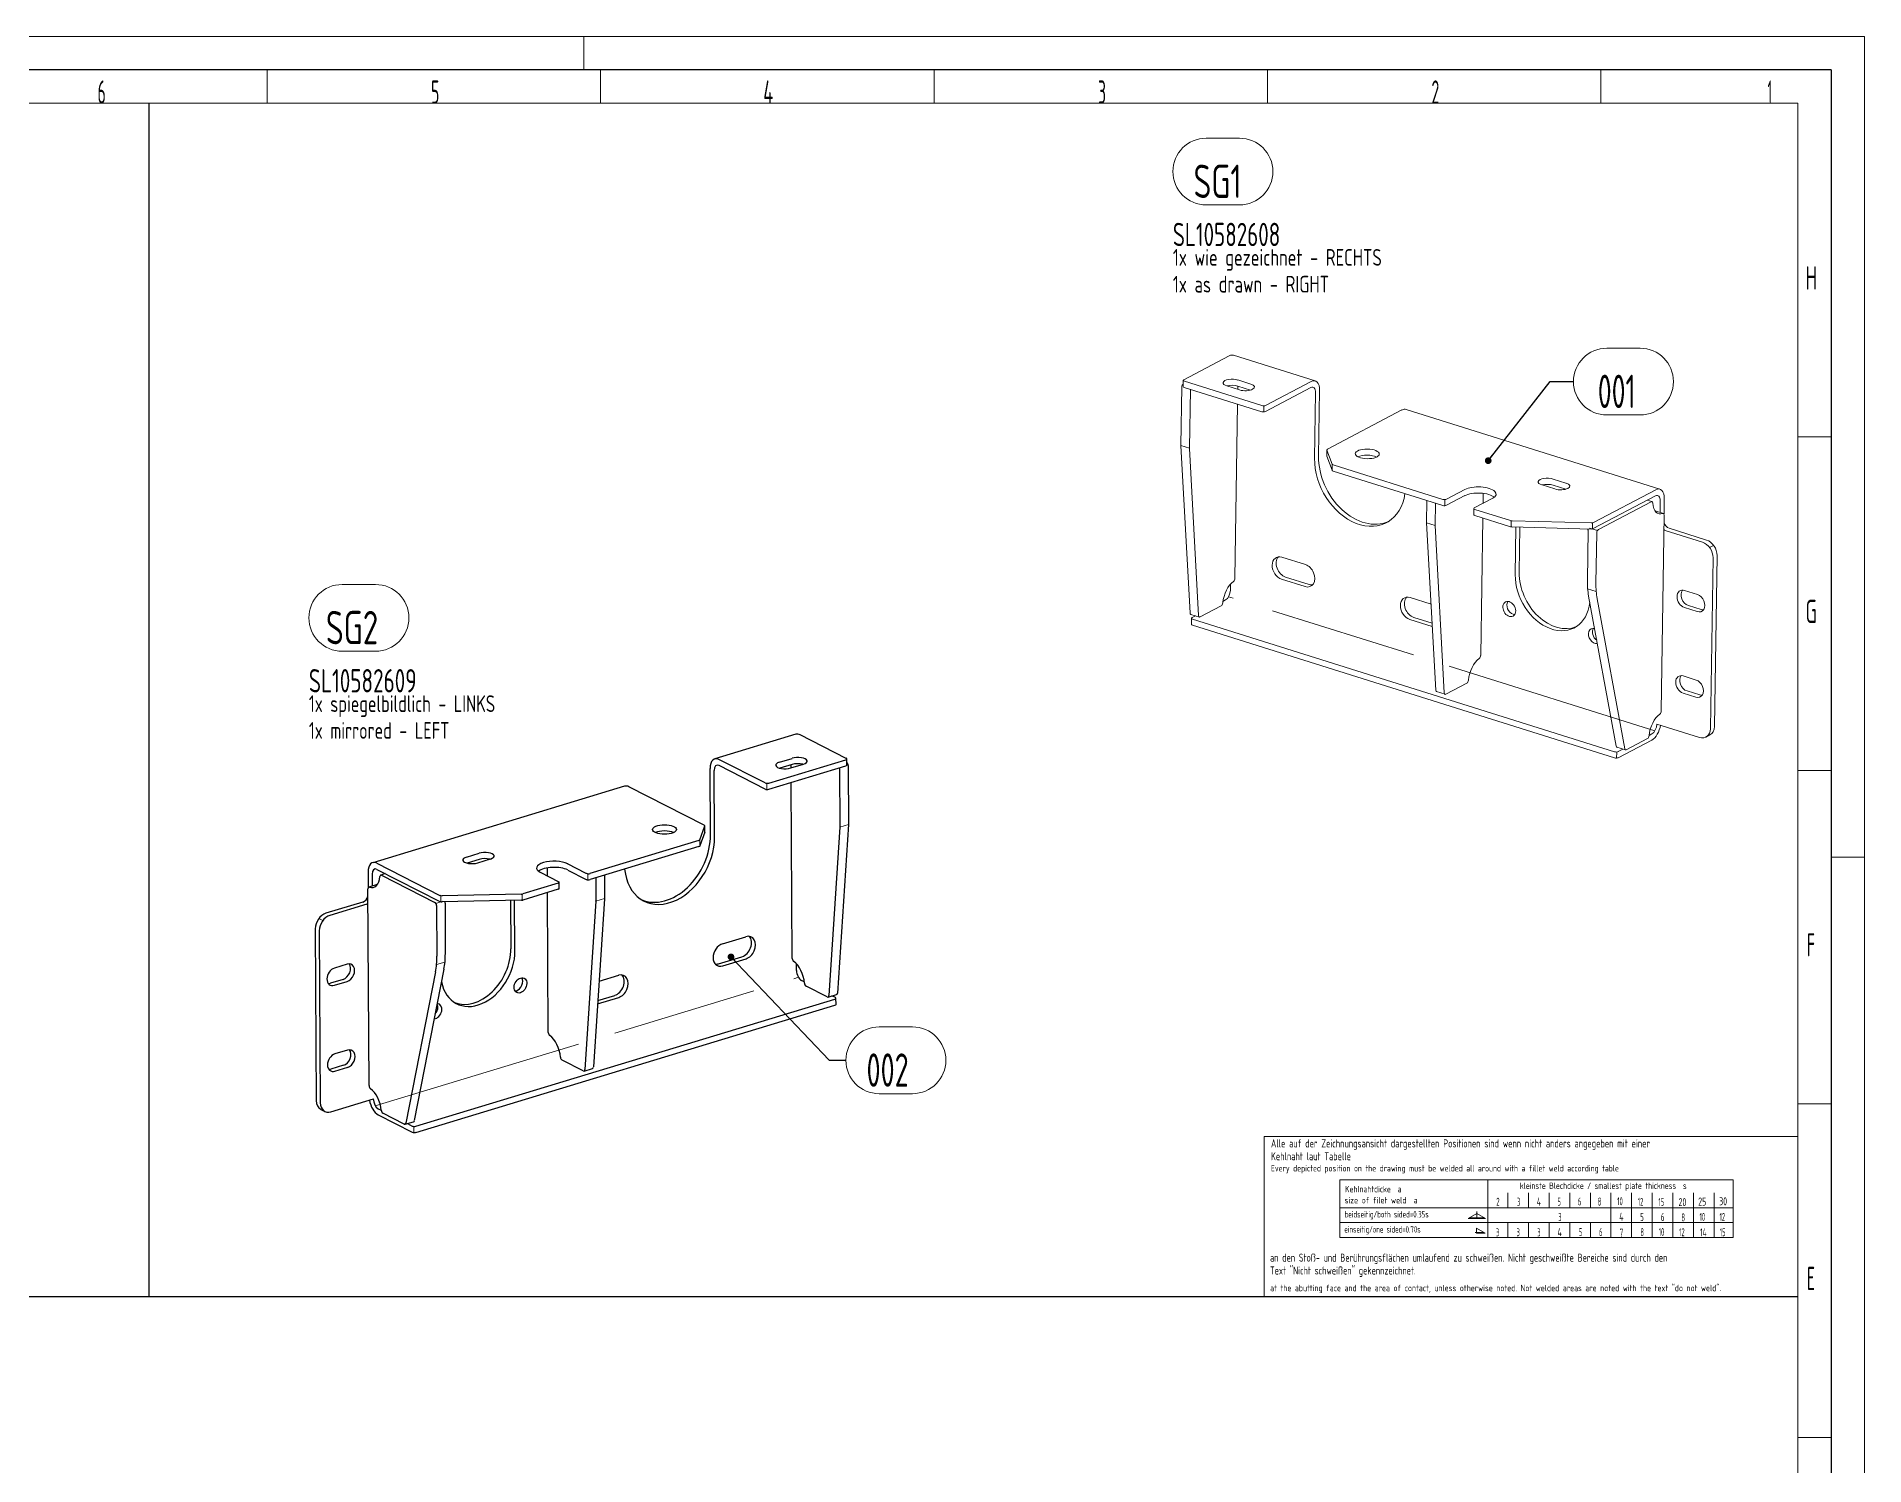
# Model space of a CAD drawing. Header units: millimetres. Extents: x 0 to 594, y 0 to 420.
# Drawn here: x 319.9 to 594, y 205.8 to 420 of the extents above; entities that cross this region are included whole.
import ezdxf

# ---------------------------------------------------------------- set-up
doc = ezdxf.new("R2010")
doc.units = ezdxf.units.MM
for name, color, linetype, true_color in [('1', 7, 'Continuous', 0xffffff), ('103', 7, 'Continuous', 0xffffff), ('104', 7, 'Continuous', 0xffffff), ('110', 7, 'Continuous', 0xffffff), ('201', 7, 'Continuous', 0xffffff)]:
    doc.layers.add(name, color=color, linetype=linetype, true_color=true_color)
doc.styles.add('iso-1', font='isocp.shx')
doc.dimstyles.get("Standard").update_dxf_attribs({"dimtxt": 0.18, "dimasz": 0.18, "dimexe": 0.18, "dimexo": 0.0625, "dimgap": 0.09, "dimtad": 0, "dimtih": 1, "dimtoh": 1, "dimdec": 4, "dimzin": 0, "dimdsep": 46, "dimtxsty": 'Standard', "dimcen": 0.09, "dimadec": 0, "dimazin": 0, "dimtfac": 1, "dimtdec": 4, "dimtofl": 0, "dimtmove": 0, "dimatfit": 3, "dimfxl": 1, "dimtolj": 1, "dimtzin": 0, "dimarcsym": 0})

# ---------------------------------------------------------------- blocks, each defined once
blk = doc.blocks.new('GROUPED_GEOM1')
at = {"layer": '1', "color": 4, "lineweight": 18}
for p, q in [((555.37, 373.27), (560.37, 373.27)), ((555.37, 363.27), (560.37, 363.27))]:
    blk.add_line(p, q, dxfattribs=at)
for centre, start, end in [((555.37, 368.27), 90, 269.9999), ((560.37, 368.27), 270, 89.9999)]:
    blk.add_arc(centre, 5, start, end, dxfattribs=at)
at = {"layer": '1', "color": 2, "linetype": 'Continuous', "lineweight": 18, "insert": (554.02, 364.31), "char_height": 5, "attachment_point": 7, "line_spacing_factor": 0.963855, "style": 'iso-1'}
blk.add_mtext('\\W0.6756;001', dxfattribs=at)
blk = doc.blocks.new('GROUPED_GEOM4')
at = {"layer": '1', "color": 4, "lineweight": 18}
for p, q in [((365.77, 337.86), (370.77, 337.86)), ((365.77, 327.86), (370.77, 327.86))]:
    blk.add_line(p, q, dxfattribs=at)
for centre, start, end in [((365.77, 332.86), 90, 269.9999), ((370.77, 332.86), 270, 89.9999)]:
    blk.add_arc(centre, 5, start, end, dxfattribs=at)
at = {"layer": '1', "color": 2, "linetype": 'Continuous', "lineweight": 18, "insert": (363.32, 328.9), "char_height": 5, "attachment_point": 7, "line_spacing_factor": 0.963855, "style": 'iso-1'}
blk.add_mtext('\\W0.7524;SG2', dxfattribs=at)
blk = doc.blocks.new('GROUPED_GEOM5')
at = {"layer": '1', "color": 4, "lineweight": 18}
for p, q in [((495.31, 404.76), (500.31, 404.76)), ((495.31, 394.76), (500.31, 394.76))]:
    blk.add_line(p, q, dxfattribs=at)
for centre, start, end in [((495.31, 399.76), 90, 269.9999), ((500.31, 399.76), 270, 89.9999)]:
    blk.add_arc(centre, 5, start, end, dxfattribs=at)
at = {"layer": '1', "color": 2, "linetype": 'Continuous', "lineweight": 18, "insert": (493.41, 395.8), "char_height": 5, "attachment_point": 7, "line_spacing_factor": 0.963855, "style": 'iso-1'}
blk.add_mtext('\\W0.7509;SG1', dxfattribs=at)
blk = doc.blocks.new('GROUPED_GEOM9')
at = {"layer": '1', "color": 4, "lineweight": 18}
for p, q in [((446.28, 271.53), (451.28, 271.53)), ((446.28, 261.53), (451.28, 261.53))]:
    blk.add_line(p, q, dxfattribs=at)
for centre, start, end in [((446.28, 266.53), 90, 269.9999), ((451.28, 266.53), 270, 89.9999)]:
    blk.add_arc(centre, 5, start, end, dxfattribs=at)
at = {"layer": '1', "color": 2, "linetype": 'Continuous', "lineweight": 18, "insert": (444.38, 262.57), "char_height": 5, "attachment_point": 7, "line_spacing_factor": 0.963855, "style": 'iso-1'}
blk.add_mtext('\\W0.6850;002', dxfattribs=at)
blk = doc.blocks.new('Kehlnahttabelle [SBM]', base_point=(504, 231.12))
at = {"layer": '1', "color": 4, "linetype": 'Continuous', "lineweight": 18}
for p, q in [((504, 255.12), (504, 231.12)), ((584, 255.12), (504, 255.12)), ((584, 231.12), (584, 255.12)), ((540.55, 244.43), (540.55, 246.67)), ((543.64, 244.43), (543.64, 246.67)), ((546.73, 244.43), (546.73, 246.67)), ((549.82, 244.43), (549.82, 246.67)), ((552.91, 244.43), (552.91, 246.67)), ((556, 244.43), (556, 246.67)), ((559.09, 244.43), (559.09, 246.67)), ((562.18, 244.43), (562.18, 246.67)), ((565.27, 244.43), (565.27, 246.67)), ((568.36, 244.43), (568.36, 246.67)), ((571.45, 244.43), (571.45, 246.67)), ((556, 242.2), (556, 244.43)), ((559.09, 242.2), (559.09, 244.43)), ((562.18, 242.2), (562.18, 244.43)), ((565.27, 242.2), (565.27, 244.43)), ((568.36, 242.2), (568.36, 244.43)), ((571.45, 242.2), (571.45, 244.43)), ((535.89, 243.58), (534.61, 242.84)), ((534.61, 242.84), (537.16, 242.84)), ((534.82, 242.94), (536.95, 242.94)), ((535.86, 240.6), (535.86, 241.35)), ((535.86, 241.35), (537.14, 240.6)), ((535.89, 242.84), (535.89, 243.89)), ((537.16, 242.84), (535.89, 243.58)), ((540.55, 239.96), (540.55, 242.2)), ((543.64, 239.96), (543.64, 242.2)), ((546.73, 239.96), (546.73, 242.2)), ((549.82, 239.96), (549.82, 242.2)), ((552.91, 239.96), (552.91, 242.2)), ((556, 239.96), (556, 242.2)), ((559.09, 239.96), (559.09, 242.2)), ((562.18, 239.96), (562.18, 242.2)), ((565.27, 239.96), (565.27, 242.2)), ((568.36, 239.96), (568.36, 242.2)), ((571.45, 239.96), (571.45, 242.2)), ((535.66, 240.71), (536.93, 240.71)), ((537.14, 240.6), (535.86, 240.6)), ((504, 231.12), (584, 231.12))]:
    blk.add_line(p, q, dxfattribs=at)
at = {"layer": '1', "color": 3, "linetype": 'Continuous', "lineweight": 18}
for p, q in [((515.35, 248.59), (515.35, 239.96)), ((574.3, 248.59), (515.35, 248.59)), ((537.51, 248.59), (537.51, 239.96)), ((574.3, 239.96), (574.3, 248.59)), ((515.35, 244.43), (574.3, 244.43)), ((515.35, 242.2), (574.3, 242.2)), ((515.35, 239.96), (574.3, 239.96))]:
    blk.add_line(p, q, dxfattribs=at)
at = {"layer": '1', "color": 1, "linetype": 'Continuous', "lineweight": 13, "char_height": 1.2, "attachment_point": 7, "line_spacing_factor": 0.963855, "style": 'iso-1'}
for s, insert in [('\\W0.7657;Alle auf der Zeichnungsansicht dargestellten Positionen sind wenn nicht anders angegeben mit einer\\PKehlnaht laut Tabelle', (505.02, 251.55)), ('\\W0.7579;an den Stoß- und Berührungsflächen umlaufend zu schweißen. Nicht geschweißte Bereiche sind durch den\\PText "Nicht schweißen" gekennzeichnet. ', (504.88, 234.06))]:
    blk.add_mtext(s, dxfattribs=dict(at, insert=insert))
at = {"layer": '1', "color": 3, "linetype": 'Continuous', "lineweight": 13, "char_height": 0.96, "attachment_point": 7, "line_spacing_factor": 0.963855, "style": 'iso-1'}
for s, insert in [('\\W0.7706;Every depicted position on the drawing must be welded all around with a fillet weld according table', (505.02, 249.58)), ('\\W0.7612;Kehlnahtdicke  a', (516.13, 246.75)), ('\\W0.7603;kleinste Blechdicke / smallest plate thickness  s', (542.33, 246.96)), ('\\W0.7900;size of filet weld  a', (516.05, 245.08)), ('\\W0.7023;beidseitig/both sided=0.35s', (516.05, 242.68)), ('\\W0.6909;einseitig/one sided=0.70s', (516.02, 240.42)), ('\\W0.7834;at the abutting face and the area of contact, unless otherwise noted. Not welded areas are noted with the text "do not weld".', (504.89, 231.63))]:
    blk.add_mtext(s, dxfattribs=dict(at, insert=insert))
at = {"layer": '1', "color": 3, "linetype": 'Continuous', "lineweight": 18, "char_height": 1.2, "attachment_point": 7, "line_spacing_factor": 0.963855, "style": 'iso-1'}
for s, insert in [('\\W0.5404;2', (538.8, 244.73)), ('\\W0.5404;3', (541.9, 244.73)), ('\\W0.6380;4', (544.87, 244.73)), ('\\W0.5404;5', (547.97, 244.75)), ('\\W0.5404;6', (551.03, 244.77)), ('\\W0.5404;8', (554.01, 244.75)), ('\\W0.5232;10', (556.94, 244.8)), ('\\W0.5232;12', (560.02, 244.72)), ('\\W0.5232;15', (563.11, 244.69)), ('\\W0.6474;20', (566.12, 244.67)), ('\\W0.6474;25', (569.07, 244.75)), ('\\W0.6474;30', (572.21, 244.8)), ('\\W0.5404;3', (538.74, 240.14)), ('\\W0.5404;3', (541.83, 240.16)), ('\\W0.5404;3', (544.94, 240.15)), ('\\W0.6380;4', (547.98, 240.17)), ('\\W0.5404;3', (548.08, 242.44)), ('\\W0.5404;5', (551.17, 240.17)), ('\\W0.5404;6', (554.21, 240.17)), ('\\W0.6380;4', (557.23, 242.48)), ('\\W0.5404;7', (557.31, 240.09)), ('\\W0.5404;5', (560.39, 242.44)), ('\\W0.5404;8', (560.4, 240.17)), ('\\W0.5232;10', (563.16, 240.19)), ('\\W0.5404;6', (563.49, 242.44)), ('\\W0.5232;12', (566.22, 240.16)), ('\\W0.5404;8', (566.56, 242.38)), ('\\W0.5232;10', (569.28, 242.45)), ('\\W0.5785;14', (569.35, 240.13)), ('\\W0.5232;12', (572.28, 242.45)), ('\\W0.5232;15', (572.31, 240.16))]:
    blk.add_mtext(s, dxfattribs=dict(at, insert=insert))

msp = doc.modelspace()

# ---------------------------------------------------------------- linework, layer by layer
at = {"layer": '1', "color": 4, "linetype": 'Continuous', "lineweight": 18}
for p, q in [((0, 420), (594, 420)), ((402, 415), (402, 420)), ((594, 420), (594, 0)), ((594, 297), (589, 297))]:
    msp.add_line(p, q, dxfattribs=at)
at = {"layer": '1', "color": 4, "linetype": 'Continuous', "lineweight": 25}
for p, q in [((589, 415), (20, 415)), ((589, 415), (589, 5)), ((336.85, 231.12), (336.85, 409.98)), ((25, 231.12), (584, 231.12))]:
    msp.add_line(p, q, dxfattribs=at)
at = {"layer": '1', "color": 1, "linetype": 'Continuous', "lineweight": 13}
for p, q in [((354.5, 415), (354.5, 410)), ((404.5, 415), (404.5, 410)), ((454.5, 415), (454.5, 410)), ((504.5, 415), (504.5, 410)), ((554.5, 415), (554.5, 410)), ((25, 410), (584, 410)), ((584, 10), (584, 410)), ((589, 360), (584, 360)), ((589, 310), (584, 310)), ((589, 260), (584, 260)), ((589, 210), (584, 210))]:
    msp.add_line(p, q, dxfattribs=at)
at = {"layer": '1', "color": 7, "linetype": 'Continuous', "lineweight": 18}
for p, q in [((491.51, 358.71), (491.65, 367.48)), ((500.06, 367.6), (500.05, 367.11)), ((492.79, 358.31), (492.93, 367.07)), ((500.02, 364.9), (499.61, 338.81)), ((492.88, 333.6), (491.51, 358.67)), ((494.16, 333.2), (492.79, 358.27)), ((497.54, 334.65), (494.4, 332.99)), ((493, 333.38), (494.28, 332.98))]:
    msp.add_line(p, q, dxfattribs=at)
at = {"layer": '1', "color": 6, "linetype": 'Continuous', "lineweight": 13}
for p, q in [((491.74, 367.81), (491.86, 367.78)), ((492.79, 358.29), (491.51, 358.69))]:
    msp.add_line(p, q, dxfattribs=at)
at = {"layer": '1', "color": 7, "linetype": 'Continuous', "lineweight": 18}
for centre, major_axis, start_param, end_param in [((491.89, 367.6), (-0.12, -0.382), 3.759022, 5.213015), ((493.17, 367.2), (0.12, 0.382), 1.943329, 2.071422), ((491.75, 358.84), (-0.12, -0.382), 5.213015, 5.316807), ((493.03, 358.43), (0.12, 0.382), 2.071422, 2.175215), ((499.57, 335.72), (0.9, 2.86), 0.618546, 1.953502), ((499.37, 338.68), (0.12, 0.382), 3.760139, 5.213015), ((497.55, 335.02), (0.12, 0.382), 3.642219, 5.095095), ((493.12, 333.76), (-0.12, -0.382), 5.316807, 6.283173), ((494.4, 333.36), (0.12, 0.382), 2.175215, 3.642219)]:
    msp.add_ellipse(centre, major_axis=major_axis, ratio=0.543152, start_param=start_param, end_param=end_param, dxfattribs=at)
at = {"layer": '103', "color": 7, "linetype": 'Continuous', "lineweight": 18}
for p, q in [((554.11, 346.09), (562.02, 350.26)), ((562.14, 350.28), (561.44, 350.49)), ((563.87, 348.49), (562.6, 348.89)), ((563.99, 348.24), (563.54, 318.91)), ((552.46, 338.47), (552.58, 346)), ((553.75, 338.06), (553.86, 345.6)), ((556.78, 313.63), (552.64, 336.13)), ((558.06, 313.23), (553.93, 335.73)), ((556.89, 313.47), (558.17, 313.06)), ((561.47, 314.76), (558.29, 313.08))]:
    msp.add_line(p, q, dxfattribs=at)
at = {"layer": '103', "color": 6, "linetype": 'Continuous', "lineweight": 13}
for p, q in [((552.78, 346.31), (553.96, 345.94)), ((553.79, 336.8), (552.5, 337.2))]:
    msp.add_line(p, q, dxfattribs=at)
at = {"layer": '103', "color": 7, "linetype": 'Continuous', "lineweight": 18}
for centre, major_axis, start_param, end_param in [((562.02, 349.9), (0.12, 0.382), 5.330935, 6.783811), ((564.04, 351.33), (0.9, 2.86), 2.189343, 3.524299), ((563.75, 348.11), (0.12, 0.382), 5.213015, 6.665891), ((552.82, 346.13), (-0.12, -0.382), 4.740353, 5.213015), ((554.1, 345.73), (0.12, 0.382), 0.500626, 2.071422), ((558.45, 341.62), (-3, -9.54), 5.213015, 5.483962), ((559.73, 341.22), (3, 9.54), 2.071422, 2.342369), ((563.49, 315.82), (0.9, 2.86), 0.618546, 1.953502), ((563.3, 318.78), (0.12, 0.382), 3.760139, 5.213015), ((561.48, 315.12), (0.12, 0.382), 3.642219, 5.095095), ((557.01, 313.85), (-0.12, -0.382), 5.483962, 6.283166), ((558.29, 313.45), (0.12, 0.382), 2.342369, 3.642219)]:
    msp.add_ellipse(centre, major_axis=major_axis, ratio=0.543152, start_param=start_param, end_param=end_param, dxfattribs=at)
at = {"layer": '104', "color": 7, "linetype": 'Continuous', "lineweight": 18}
for p, q in [((536.84, 351.53), (536.81, 350.02)), ((528.36, 347.14), (528.41, 350.44)), ((529.64, 346.73), (529.69, 350.04)), ((529.73, 322.02), (528.36, 347.1)), ((531.01, 321.62), (529.64, 346.7)), ((536.78, 347.81), (536.46, 327.23)), ((529.85, 321.81), (531.13, 321.4)), ((534.39, 323.08), (531.24, 321.42))]:
    msp.add_line(p, q, dxfattribs=at)
at = {"layer": '104', "color": 6, "linetype": 'Continuous', "lineweight": 13}
msp.add_line((529.64, 346.71), (528.36, 347.12), dxfattribs=at)
at = {"layer": '104', "color": 7, "linetype": 'Continuous', "lineweight": 18}
for centre, major_axis, start_param, end_param in [((528.6, 347.26), (-0.12, -0.382), 5.213015, 5.316807), ((529.88, 346.86), (0.12, 0.382), 2.071422, 2.175215), ((536.41, 324.14), (0.9, 2.86), 0.618546, 1.953502), ((536.22, 327.11), (0.12, 0.382), 3.760139, 5.213015), ((534.4, 323.44), (0.12, 0.382), 3.642219, 5.095095), ((529.97, 322.19), (-0.12, -0.382), 5.316807, 6.283173), ((531.25, 321.78), (0.12, 0.382), 2.175215, 3.642219)]:
    msp.add_ellipse(centre, major_axis=major_axis, ratio=0.543152, start_param=start_param, end_param=end_param, dxfattribs=at)
at = {"layer": '110', "color": 7, "linetype": 'Continuous', "lineweight": 18}
for p, q in [((491.95, 368.55), (498.77, 372.14)), ((511.66, 368.38), (499.4, 372.23)), ((491.87, 368.46), (491.86, 367.54)), ((503.63, 363.76), (492.02, 367.41)), ((503.65, 364.67), (492.03, 368.32)), ((500.32, 367.03), (498.39, 367.63)), ((500.06, 367.6), (501.97, 367)), ((501.99, 367.91), (500.07, 368.52)), ((504.19, 363.79), (511.02, 367.38)), ((504.21, 364.7), (511.03, 368.29)), ((511.56, 356.77), (511.72, 366.66)), ((512.16, 357.09), (512.31, 366.97)), ((513.5, 358.14), (524.65, 364.02)), ((563.33, 352.15), (525.28, 364.1)), ((513.42, 358.05), (513.4, 357.13)), ((513.41, 357.11), (514.17, 354.98)), ((514.18, 355.89), (513.42, 358.02)), ((514.33, 354.87), (530.77, 349.7)), ((514.34, 355.78), (530.79, 350.62)), ((549.25, 353.07), (547.33, 353.67)), ((534.09, 351.18), (531.33, 349.73)), ((531.35, 350.64), (534.1, 352.09)), ((547.58, 352.18), (545.66, 352.79)), ((547.32, 352.75), (549.23, 352.15)), ((562.68, 351.15), (553.35, 346.24)), ((562.7, 352.06), (553.37, 347.15)), ((535.43, 349.24), (535.42, 348.32)), ((538.27, 350.78), (535.51, 349.33)), ((535.58, 348.19), (540.93, 346.51)), ((535.6, 349.11), (540.94, 347.43)), ((563.38, 350.43), (563.36, 348.65)), ((563.98, 350.74), (563.95, 348.43)), ((541.15, 346.48), (553.02, 346.17)), ((541.17, 347.39), (553.03, 347.09)), ((541.64, 339.33), (541.75, 346.46)), ((542.34, 346.45), (542.24, 339.64)), ((564.12, 345.97), (569.73, 344.21)), ((564.72, 346.28), (570.33, 344.52)), ((510.19, 340.84), (506.66, 341.95)), ((571.3, 341.87), (570.9, 316.25)), ((571.9, 342.19), (571.5, 316.57)), ((498.94, 337.02), (498.96, 337.93)), ((510.14, 337.54), (506.61, 338.65)), ((510.74, 337.86), (507.21, 338.97)), ((497.81, 335.33), (498.21, 335.54)), ((529.02, 334.92), (525.89, 335.91)), ((568.92, 333.79), (567, 334.4)), ((567.04, 336.96), (568.96, 336.35)), ((567.6, 334.71), (569.52, 334.11)), ((493.1, 332.8), (493.09, 331.88)), ((493.18, 332.89), (493.69, 333.16)), ((556.53, 311.87), (493.25, 331.75)), ((556.54, 312.79), (493.26, 332.67)), ((529.21, 331.55), (525.84, 332.61)), ((529.18, 332.07), (526.44, 332.93)), ((566.84, 324.15), (568.76, 323.54)), ((568.72, 320.98), (566.8, 321.59)), ((567.4, 321.9), (569.32, 321.3)), ((562.13, 315.46), (561.72, 315.24)), ((569.27, 314.92), (562.86, 316.94)), ((570.23, 314.98), (570.83, 315.3)), ((562.12, 314.54), (557.09, 311.9)), ((557.8, 313.18), (557.1, 312.81))]:
    msp.add_line(p, q, dxfattribs=at)
at = {"layer": '110', "color": 6, "linetype": 'Continuous', "lineweight": 13}
for p, q in [((503.97, 364.64), (503.95, 363.73)), ((514.19, 354.94), (514.21, 355.85)), ((531.11, 350.58), (531.1, 349.67)), ((541.03, 346.49), (541.04, 347.4)), ((553.24, 347.11), (553.23, 346.19)), ((571.38, 343.73), (570.78, 343.41)), ((499.34, 335.79), (498.65, 336)), ((526.37, 327.3), (505.25, 333.93)), ((562.57, 315.92), (531.73, 325.61)), ((556.86, 312.75), (556.85, 311.84))]:
    msp.add_line(p, q, dxfattribs=at)
at = {"layer": '110', "color": 7, "linetype": 'Continuous', "lineweight": 18}
for centre, major_axis, ratio, start_param, end_param in [((498.74, 370.13), (0.66, 2.1), 0.543152, 6.283169, 6.783811), ((492.27, 368.45), (0.4, -0.006), 0.403003, 2.506216, 4.077013), ((492.26, 367.53), (-0.4, 0.006), 0.403003, 0.000011, 0.93542), ((499.23, 368.07), (1.4, -0.02), 0.403003, 0.93542, 4.077013), ((499.22, 367.16), (1.4, -0.02), 0.403003, 0.93542, 2.195739), ((501.15, 367.47), (1.4, -0.02), 0.403003, 4.077013, 7.218605), ((511, 366.28), (-0.36, -1.14), 0.543152, 2.071422, 3.642219), ((511, 366.28), (-0.66, -2.1), 0.543152, 2.071422, 3.642219), ((503.89, 364.8), (0.4, -0.006), 0.403003, 4.077013, 5.647809), ((503.87, 363.89), (-0.4, 0.006), 0.403003, 0.93542, 2.506216), ((524.62, 362), (0.66, 2.1), 0.543152, 6.283169, 6.783811), ((518.37, 354.64), (-3.96, 7.52), 0.736596, 0.932454, 3.940578), ((518.97, 354.95), (-3.96, 7.52), 0.736596, 0.932454, 3.087537), ((513.8, 357.13), (-0.4, 0.006), 0.403003, 6.283184, 6.433207), ((513.82, 358.04), (0.4, -0.006), 0.403003, 2.506216, 3.291614), ((519.44, 356.53), (1.8, -0.03), 0.403003, 0.68262, 2.458896), ((514.57, 354.99), (-0.4, 0.006), 0.403003, 0.150022, 0.93542), ((514.58, 355.91), (0.4, -0.006), 0.403003, 3.291614, 4.077013), ((546.49, 353.23), (1.4, -0.02), 0.403003, 0.93542, 4.077013), ((536.17, 350.52), (-2.6, 0.04), 0.403003, 3.593551, 5.647809), ((536.18, 351.44), (2.6, -0.04), 0.403003, 5.647809, 8.789402), ((546.48, 352.31), (1.4, -0.02), 0.403003, 0.93542, 2.195739), ((548.42, 352.62), (1.4, -0.02), 0.403003, 4.077013, 7.218605), ((562.67, 350.05), (-0.36, -1.14), 0.543152, 2.071422, 3.642219), ((562.67, 350.05), (-0.66, -2.1), 0.543152, 2.071422, 3.642219), ((531.01, 349.83), (-0.4, 0.006), 0.403003, 0.93542, 2.506216), ((531.03, 350.74), (0.4, -0.006), 0.403003, 4.077013, 5.647809), ((535.83, 349.23), (0.4, -0.006), 0.403003, 2.506216, 4.077013), ((535.82, 348.32), (-0.4, 0.006), 0.403003, 0.000011, 0.93542), ((541.17, 346.64), (-0.4, 0.006), 0.403003, 0.93542, 1.546146), ((541.18, 347.55), (0.4, -0.006), 0.403003, 4.077013, 4.687739), ((547.36, 345.07), (-3.26, 6.19), 0.736596, 4.467776, 4.511562), ((553.03, 346.34), (-0.4, 0.006), 0.403003, 1.546146, 2.506216), ((553.05, 347.25), (0.4, -0.006), 0.403003, 4.687739, 5.647809), ((564.13, 346.88), (0.466, -0.885), 0.736596, 5.443462, 5.644843), ((564.73, 347.2), (-0.466, 0.885), 0.736596, 1.288239, 2.50325), ((569.7, 342.38), (-0.93, 1.77), 0.736596, 4.074046, 5.644843), ((570.3, 342.69), (0.93, -1.77), 0.736596, 0.932454, 2.50325), ((506.64, 340.3), (-0.84, 1.59), 0.736596, 5.644843, 8.786435), ((507.24, 340.61), (-0.84, 1.59), 0.736596, 0.257944, 2.50325), ((510.16, 339.19), (-0.84, 1.59), 0.736596, 2.50325, 5.644843), ((510.76, 339.51), (-0.84, 1.59), 0.736596, 2.50325, 2.883726), ((547.25, 337.57), (-3.26, 6.19), 0.736596, 0.932454, 3.976608), ((547.85, 337.88), (3.26, -6.19), 0.736596, 4.074046, 6.217545), ((567.02, 335.68), (-0.65, 1.24), 0.736596, 5.644843, 8.786435), ((498.22, 336.64), (0.36, 1.14), 0.543152, 3.642219, 5.213015), ((525.86, 334.26), (-0.84, 1.59), 0.736596, 5.644843, 8.786435), ((526.46, 334.57), (-0.84, 1.59), 0.736596, 0.257944, 2.50325), ((541.35, 334.5), (-0.56, 1.06), 0.736596, 0.392492, 2.50325), ((567.62, 335.99), (0.65, -1.24), 0.736596, 3.47572, 5.644843), ((568.94, 335.07), (-0.65, 1.24), 0.736596, 2.50325, 5.644843), ((493.5, 332.79), (0.4, -0.006), 0.403003, 2.506216, 4.077013), ((493.49, 331.88), (-0.4, 0.006), 0.403003, 0.000011, 0.93542), ((541.35, 334.5), (-0.56, 1.06), 0.736596, 2.50325, 2.74908), ((569.54, 335.39), (0.65, -1.24), 0.736596, 5.644843, 5.949086), ((553.57, 330.15), (0.56, -1.06), 0.736596, 2.554988, 6.067092), ((554.17, 330.47), (-0.56, 1.06), 0.736596, 0.392492, 2.193214), ((566.82, 322.87), (-0.65, 1.24), 0.736596, 5.644843, 8.786435), ((567.42, 323.18), (0.65, -1.24), 0.736596, 3.47572, 5.644843), ((568.74, 322.26), (-0.65, 1.24), 0.736596, 2.50325, 5.644843), ((569.34, 322.58), (0.65, -1.24), 0.736596, 5.644843, 5.949086), ((562.15, 316.56), (-0.66, -2.1), 0.543152, 0.500626, 1.83568), ((562.15, 316.56), (-0.36, -1.14), 0.543152, 0.500626, 2.071422), ((569.3, 316.75), (-0.93, 1.77), 0.736596, 2.50325, 4.074046), ((569.9, 317.07), (0.93, -1.77), 0.736596, 0.000014, 0.932454), ((556.78, 312.91), (0.4, -0.006), 0.403003, 4.077013, 5.647809), ((556.77, 312), (-0.4, 0.006), 0.403003, 0.93542, 2.506216)]:
    msp.add_ellipse(centre, major_axis=major_axis, ratio=ratio, start_param=start_param, end_param=end_param, dxfattribs=at)
for centre, major_axis, ratio in [((519.46, 357.44), (-1.8, 0.03), 0.403003), ((540.75, 334.18), (0.56, -1.06), 0.736596)]:
    msp.add_ellipse(centre, major_axis=major_axis, ratio=ratio, dxfattribs=at)
at = {"layer": '201', "color": 7, "linetype": 'Continuous', "lineweight": 25}
for p, q in [((433.8, 315.4), (421.63, 311.71)), ((441.34, 311.8), (434.43, 315.32)), ((420.99, 300.35), (420.94, 310.29)), ((421.6, 300.04), (421.54, 309.98)), ((429.17, 308.11), (422.26, 311.63)), ((429.18, 307.19), (422.27, 310.71)), ((429.73, 308.09), (441.26, 311.58)), ((429.74, 307.17), (441.27, 310.66)), ((431.31, 311.22), (433.22, 311.8)), ((433.22, 310.88), (431.4, 310.33)), ((433.01, 310.36), (434.92, 310.94)), ((433.09, 310.39), (433.09, 310.84)), ((440.35, 310.32), (440.4, 301.51)), ((441.43, 310.79), (441.42, 311.71)), ((441.62, 310.71), (441.67, 301.9)), ((408.11, 307.61), (370.34, 296.16)), ((420.04, 301.78), (408.74, 307.53)), ((433.25, 281.8), (433.1, 308.19)), ((419.41, 299.59), (420.12, 301.66)), ((420.13, 300.77), (420.12, 301.69)), ((440.39, 301.47), (438.74, 276.24)), ((441.67, 301.86), (440.02, 276.62)), ((419.25, 299.49), (402.92, 294.54)), ((420.12, 300.74), (419.41, 298.67)), ((370.97, 296.08), (380.42, 291.26)), ((384.39, 296.99), (386.3, 297.57)), ((386.31, 296.65), (384.48, 296.1)), ((386.09, 296.13), (388, 296.71)), ((402.36, 294.56), (399.57, 295.98)), ((419.26, 298.57), (402.93, 293.62)), ((369.65, 294.73), (369.66, 292.4)), ((370.25, 294.42), (370.26, 292.64)), ((370.97, 295.16), (380.43, 290.34)), ((372.23, 294.52), (371.54, 294.31)), ((371.66, 294.29), (379.68, 290.21)), ((395.44, 294.73), (398.23, 293.31)), ((396.54, 294.17), (396.53, 295.38)), ((399.58, 295.06), (402.37, 293.64)), ((403.8, 293.88), (403.82, 290.42)), ((405.07, 294.27), (405.09, 290.8)), ((369.79, 262.74), (369.63, 292.23)), ((371.03, 292.87), (369.75, 292.49)), ((371.03, 292.87), (371.03, 292.87)), ((392.62, 291.45), (380.76, 291.2)), ((392.62, 290.53), (380.76, 290.28)), ((398.15, 293.09), (392.85, 291.48)), ((398.16, 292.17), (392.85, 290.56)), ((396.67, 270.71), (396.55, 291.68)), ((398.32, 292.3), (398.31, 293.22)), ((405.09, 290.76), (403.44, 265.53)), ((368.87, 290.26), (363.31, 288.57)), ((369.48, 289.95), (363.91, 288.26)), ((379.92, 289.72), (379.96, 282.14)), ((381.19, 290.1), (381.23, 282.53)), ((391.02, 290.49), (391.06, 283.25)), ((391.66, 282.94), (391.62, 290.49)), ((403.81, 290.38), (402.16, 265.14)), ((361.73, 286.25), (361.87, 260.48)), ((362.33, 285.94), (362.47, 260.18)), ((422.8, 284), (426.3, 285.06)), ((366.5, 280.94), (364.59, 280.36)), ((379.75, 279.79), (375.31, 257.1)), ((381.03, 280.18), (376.58, 257.49)), ((422.21, 281), (425.71, 282.06)), ((422.82, 280.69), (426.32, 281.75)), ((433.9, 279.99), (433.89, 280.96)), ((365.91, 278.67), (364, 278.09)), ((364.61, 277.78), (366.52, 278.36)), ((404.28, 278.38), (407.22, 279.28)), ((435.05, 278.31), (434.63, 278.52)), ((438.5, 276.03), (435.31, 277.66)), ((376.82, 256.65), (439.65, 275.71)), ((376.83, 255.73), (439.65, 274.79)), ((404.06, 275), (407.23, 275.96)), ((404.09, 275.5), (406.63, 276.27)), ((438.62, 276.02), (439.89, 276.4)), ((439.72, 275.93), (439.2, 276.19)), ((439.81, 274.91), (439.8, 275.83)), ((366.57, 268.05), (364.67, 267.48)), ((401.92, 264.94), (398.73, 266.56)), ((365.98, 265.79), (364.07, 265.21)), ((364.68, 264.9), (366.59, 265.48)), ((402.04, 264.92), (403.31, 265.31)), ((364.08, 258.82), (370.44, 260.75)), ((362.55, 259.18), (363.16, 258.88)), ((371.17, 259.27), (371.61, 259.05)), ((371.18, 258.35), (376.27, 255.76)), ((375.08, 256.95), (371.85, 258.59)), ((375.19, 256.94), (376.46, 257.32)), ((375.55, 257.04), (376.26, 256.68))]:
    msp.add_line(p, q, dxfattribs=at)
at = {"layer": '201', "color": 6, "linetype": 'Continuous', "lineweight": 13}
for p, q in [((429.41, 308.06), (429.42, 307.14)), ((441.67, 301.88), (440.4, 301.49)), ((419.38, 299.56), (419.39, 298.64)), ((402.61, 294.51), (402.61, 293.59)), ((380.55, 290.3), (380.55, 291.22)), ((392.75, 290.54), (392.75, 291.46)), ((405.09, 290.78), (403.82, 290.4)), ((362.27, 287.81), (362.88, 287.5)), ((380.85, 290.37), (379.82, 290.06)), ((381.18, 281.25), (379.91, 280.87)), ((427.49, 276.95), (406.63, 270.62)), ((434.18, 278.98), (433.46, 278.76)), ((401.2, 268.97), (370.73, 259.73)), ((376.51, 255.7), (376.51, 256.62))]:
    msp.add_line(p, q, dxfattribs=at)
at = {"layer": '201', "color": 7, "linetype": 'Continuous', "lineweight": 25}
for centre, major_axis, ratio, start_param, end_param in [((434.44, 313.3), (-0.64, 2.11), 0.556285, 5.792334, 6.283208), ((422.27, 309.61), (0.64, -2.11), 0.556285, 2.650742, 4.221538), ((422.27, 309.61), (0.35, -1.15), 0.556285, 2.650742, 4.221538), ((432.16, 310.79), (-1.4, -0.01), 0.39171, 5.361652, 8.503245), ((434.07, 311.37), (-1.4, -0.01), 0.39171, 2.220059, 5.361652), ((434.07, 310.45), (-1.4, -0.01), 0.39171, 4.133927, 5.361652), ((440.11, 310.45), (0.116, -0.383), 0.556285, 1.079945, 1.237761), ((441.02, 311.71), (-0.4, -0.002), 0.39171, 2.220059, 3.790856), ((441.03, 310.79), (0.4, 0.002), 0.39171, 5.361652, 6.283169), ((441.38, 310.83), (-0.116, 0.383), 0.556285, 4.221538, 5.589284), ((408.75, 305.51), (-0.64, 2.11), 0.556285, 5.792334, 6.283208), ((429.49, 308.21), (-0.4, -0.002), 0.39171, 0.649263, 2.220059), ((429.5, 307.29), (0.4, 0.002), 0.39171, 3.790856, 5.361652), ((419.72, 301.68), (-0.4, -0.002), 0.39171, 3.005457, 3.790856), ((440.15, 301.63), (0.116, -0.383), 0.556285, 0.976153, 1.079945), ((441.43, 302.02), (-0.116, 0.383), 0.556285, 4.117746, 4.221538), ((414.84, 297.99), (3.86, 7.57), 0.732878, 2.281841, 5.325897), ((414.23, 298.3), (3.86, 7.57), 0.732878, 3.19624, 5.325897), ((414.1, 300.21), (-1.8, -0.01), 0.39171, 3.852509, 5.572335), ((419.01, 299.61), (-0.4, -0.002), 0.39171, 2.220059, 3.005457), ((419.73, 300.76), (0.4, 0.002), 0.39171, 6.14705, 6.283194), ((370.98, 294.05), (0.64, -2.11), 0.556285, 2.650742, 4.221538), ((385.24, 296.56), (-1.4, -0.01), 0.39171, 5.361652, 8.503245), ((387.15, 297.14), (-1.4, -0.01), 0.39171, 2.220059, 5.361652), ((387.15, 296.22), (-1.4, -0.01), 0.39171, 4.133927, 5.361652), ((397.51, 295.36), (-2.6, -0.01), 0.39171, 3.790856, 6.932448), ((419.02, 298.69), (0.4, 0.002), 0.39171, 5.361652, 6.14705), ((369.61, 295.33), (0.87, -2.87), 0.556285, 5.910255, 7.245211), ((370.98, 294.05), (0.35, -1.15), 0.556285, 2.650742, 4.221538), ((371.66, 293.92), (0.116, -0.383), 0.556285, 2.650742, 4.103618), ((397.51, 294.44), (2.6, 0.01), 0.39171, 0.649263, 2.67289), ((397.91, 293.21), (-0.4, -0.002), 0.39171, 2.220059, 3.790856), ((402.68, 294.66), (-0.4, -0.002), 0.39171, 0.649263, 2.220059), ((402.69, 293.74), (0.4, 0.002), 0.39171, 3.790856, 5.361652), ((368.87, 291.18), (0.454, 0.891), 0.732878, 3.7551, 5.038686), ((369.87, 292.1), (0.116, -0.383), 0.556285, 2.768662, 4.221538), ((380.74, 291.36), (-0.4, -0.002), 0.39171, 0.649263, 1.609333), ((392.6, 291.6), (-0.4, -0.002), 0.39171, 1.609333, 2.220059), ((392.61, 290.68), (0.4, 0.002), 0.39171, 4.750926, 5.361652), ((397.92, 292.29), (0.4, 0.002), 0.39171, 5.361652, 6.283169), ((404.85, 290.93), (-0.116, 0.383), 0.556285, 4.117746, 4.221538), ((363.32, 286.73), (-0.91, -1.78), 0.732878, 3.7551, 5.325897), ((363.92, 286.42), (0.91, 1.78), 0.732878, 0.613508, 2.184304), ((369.48, 290.87), (-0.454, -0.891), 0.732878, 0.613508, 0.814889), ((379.68, 289.84), (0.116, -0.383), 0.556285, 1.079945, 2.650742), ((380.75, 290.44), (0.4, 0.002), 0.39171, 3.790856, 4.750926), ((380.95, 290.23), (-0.116, 0.383), 0.556285, 4.221538, 4.711234), ((403.57, 290.54), (0.116, -0.383), 0.556285, 0.976153, 1.079945), ((425.7, 283.72), (0.82, 1.6), 0.732878, 3.7551, 6.022349), ((426.31, 283.41), (0.82, 1.6), 0.732878, 3.7551, 6.896693), ((386.1, 281.26), (3.18, 6.24), 0.732878, 2.390815, 5.325897), ((375.17, 285.61), (-2.9, 9.57), 0.556285, 3.950591, 4.221538), ((385.49, 281.57), (-3.18, -6.24), 0.732878, 0.06638, 2.184304), ((422.81, 282.35), (0.82, 1.6), 0.732878, 0.613508, 3.7551), ((364.6, 279.07), (0.64, 1.25), 0.732878, 0.613508, 3.7551), ((365.9, 279.96), (-0.64, -1.25), 0.732878, 0.613508, 2.80364), ((366.51, 279.65), (0.64, 1.25), 0.732878, 3.7551, 6.896693), ((373.9, 285.23), (2.9, -9.57), 0.556285, 0.808999, 1.079945), ((422.2, 282.66), (0.82, 1.6), 0.732878, 3.402407, 3.7551), ((433.49, 281.68), (0.116, -0.383), 0.556285, 4.221538, 5.674414), ((433.27, 278.7), (0.87, -2.87), 0.556285, 1.197866, 2.532822), ((434.62, 279.62), (-0.35, 1.15), 0.556285, 1.079945, 2.650742), ((364, 279.38), (-0.64, -1.25), 0.732878, 0.337931, 0.613508), ((391.88, 278.07), (0.54, 1.07), 0.732878, 3.538723, 3.7551), ((391.88, 278.07), (0.54, 1.07), 0.732878, 3.7551, 5.886082), ((406.62, 277.93), (0.82, 1.6), 0.732878, 3.7551, 6.022349), ((407.22, 277.62), (0.82, 1.6), 0.732878, 3.7551, 6.896693), ((435.31, 278.02), (0.116, -0.383), 0.556285, 4.339458, 5.792334), ((379.76, 273.9), (-0.54, -1.07), 0.732878, 0.405868, 3.477364), ((379.16, 274.21), (0.54, 1.07), 0.732878, 4.369674, 5.796841), ((438.5, 276.4), (0.116, -0.383), 0.556285, 5.792334, 7.259338), ((439.4, 275.83), (-0.4, -0.002), 0.39171, 2.220059, 3.790856), ((439.41, 274.91), (0.4, 0.002), 0.39171, 5.361652, 6.283169), ((439.77, 276.78), (-0.116, 0.383), 0.556285, 3.141615, 4.117746), ((396.91, 270.59), (0.116, -0.383), 0.556285, 4.221538, 5.674414), ((396.69, 267.6), (0.87, -2.87), 0.556285, 1.197866, 2.532822), ((364.67, 266.19), (0.64, 1.25), 0.732878, 0.613508, 3.7551), ((365.97, 267.08), (-0.64, -1.25), 0.732878, 0.613508, 2.80364), ((366.58, 266.77), (0.64, 1.25), 0.732878, 3.7551, 6.896693), ((398.73, 266.93), (0.116, -0.383), 0.556285, 4.339458, 5.792334), ((364.07, 266.5), (-0.64, -1.25), 0.732878, 0.337931, 0.613508), ((401.92, 265.3), (0.116, -0.383), 0.556285, 5.792334, 7.259338), ((403.19, 265.69), (-0.116, 0.383), 0.556285, 3.141615, 4.117746), ((363.46, 260.97), (-0.91, -1.78), 0.732878, 5.325897, 6.283174), ((370.03, 262.62), (0.116, -0.383), 0.556285, 4.221538, 5.674414), ((371.16, 260.38), (0.64, -2.11), 0.556285, 4.452372, 5.792334), ((369.81, 259.63), (0.87, -2.87), 0.556285, 1.197866, 2.532822), ((371.16, 260.38), (0.35, -1.15), 0.556285, 4.221538, 5.792334), ((364.07, 260.66), (0.91, 1.78), 0.732878, 2.184304, 3.7551), ((371.85, 258.96), (0.116, -0.383), 0.556285, 4.339458, 5.792334), ((375.08, 257.32), (0.116, -0.383), 0.556285, 5.792334, 7.092184), ((376.58, 256.78), (-0.4, -0.002), 0.39171, 0.649263, 2.220059), ((376.59, 255.86), (0.4, 0.002), 0.39171, 3.790856, 5.361652), ((376.35, 257.7), (-0.116, 0.383), 0.556285, 3.141597, 3.950591)]:
    msp.add_ellipse(centre, major_axis=major_axis, ratio=ratio, start_param=start_param, end_param=end_param, dxfattribs=at)
for centre, major_axis, ratio in [((414.09, 301.13), (1.8, 0.01), 0.39171), ((392.49, 277.76), (-0.54, -1.07), 0.732878)]:
    msp.add_ellipse(centre, major_axis=major_axis, ratio=ratio, dxfattribs=at)

# ---------------------------------------------------------------- block references
at = {"layer": '1', "color": 4, "linetype": 'Continuous', "lineweight": 18}
for name in ['GROUPED_GEOM5', 'GROUPED_GEOM1', 'GROUPED_GEOM4', 'GROUPED_GEOM9']:
    msp.add_blockref(name, (0, 0), dxfattribs=at)
at = {"layer": '1', "color": 3, "linetype": 'Continuous', "lineweight": 13}
msp.add_blockref('Kehlnahttabelle [SBM]', (504, 231.12), dxfattribs=at)

# ---------------------------------------------------------------- texts
at = {"layer": '1', "color": 1, "linetype": 'Continuous', "lineweight": 13, "char_height": 3.5, "attachment_point": 7, "line_spacing_factor": 0.963855, "style": 'iso-1'}
for s, insert in [('\\W0.5404;6', (329.09, 409.93)), ('\\W0.5404;5', (379.09, 409.93)), ('\\W0.6380;4', (428.89, 409.93)), ('\\W0.5404;3', (479.09, 409.93)), ('\\W0.5404;2', (529.09, 409.93)), ('\\W0.4176;1', (579.48, 409.93)), ('\\W0.6380;H', (585.17, 382.07)), ('\\W0.6380;G', (585.17, 332.07)), ('\\W0.5404;F', (585.37, 282.07)), ('\\W0.5404;E', (585.37, 232.07))]:
    msp.add_mtext(s, dxfattribs=dict(at, insert=insert))
at = {"layer": '1', "color": 2, "linetype": 'Continuous', "lineweight": 18, "char_height": 3.5, "attachment_point": 7, "line_spacing_factor": 0.963855, "style": 'iso-1'}
for s, insert in [('\\W0.7290;SL10582608', (490.31, 388.58)), ('\\W0.7328;SL10582609', (360.77, 321.68))]:
    msp.add_mtext(s, dxfattribs=dict(at, insert=insert))
at = {"layer": '1', "color": 3, "linetype": 'Continuous', "lineweight": 13, "char_height": 2.5, "attachment_point": 7, "line_spacing_factor": 0.963855, "style": 'iso-1'}
for s, insert in [('\\W0.7959;1x wie gezeichnet - RECHTS\\P1x as drawn - RIGHT', (490.31, 381.63)), ('\\W0.7852;1x spiegelbildlich - LINKS\\P1x mirrored - LEFT', (360.77, 314.73))]:
    msp.add_mtext(s, dxfattribs=dict(at, insert=insert))

# ---------------------------------------------------------------- leaders
at = {"layer": '1', "color": 3, "linetype": 'Continuous', "lineweight": 13}
for points in [[(537.59, 356.42), (546.87, 368.27), (550.37, 368.27)], [(424.06, 282.04), (438.78, 266.53), (441.28, 266.53)]]:
    msp.add_leader(points, dimstyle='Standard', override={"dimasz": 1, "dimldrblk": 'Dot'}, dxfattribs=at)

doc.saveas('drawing.dxf')
